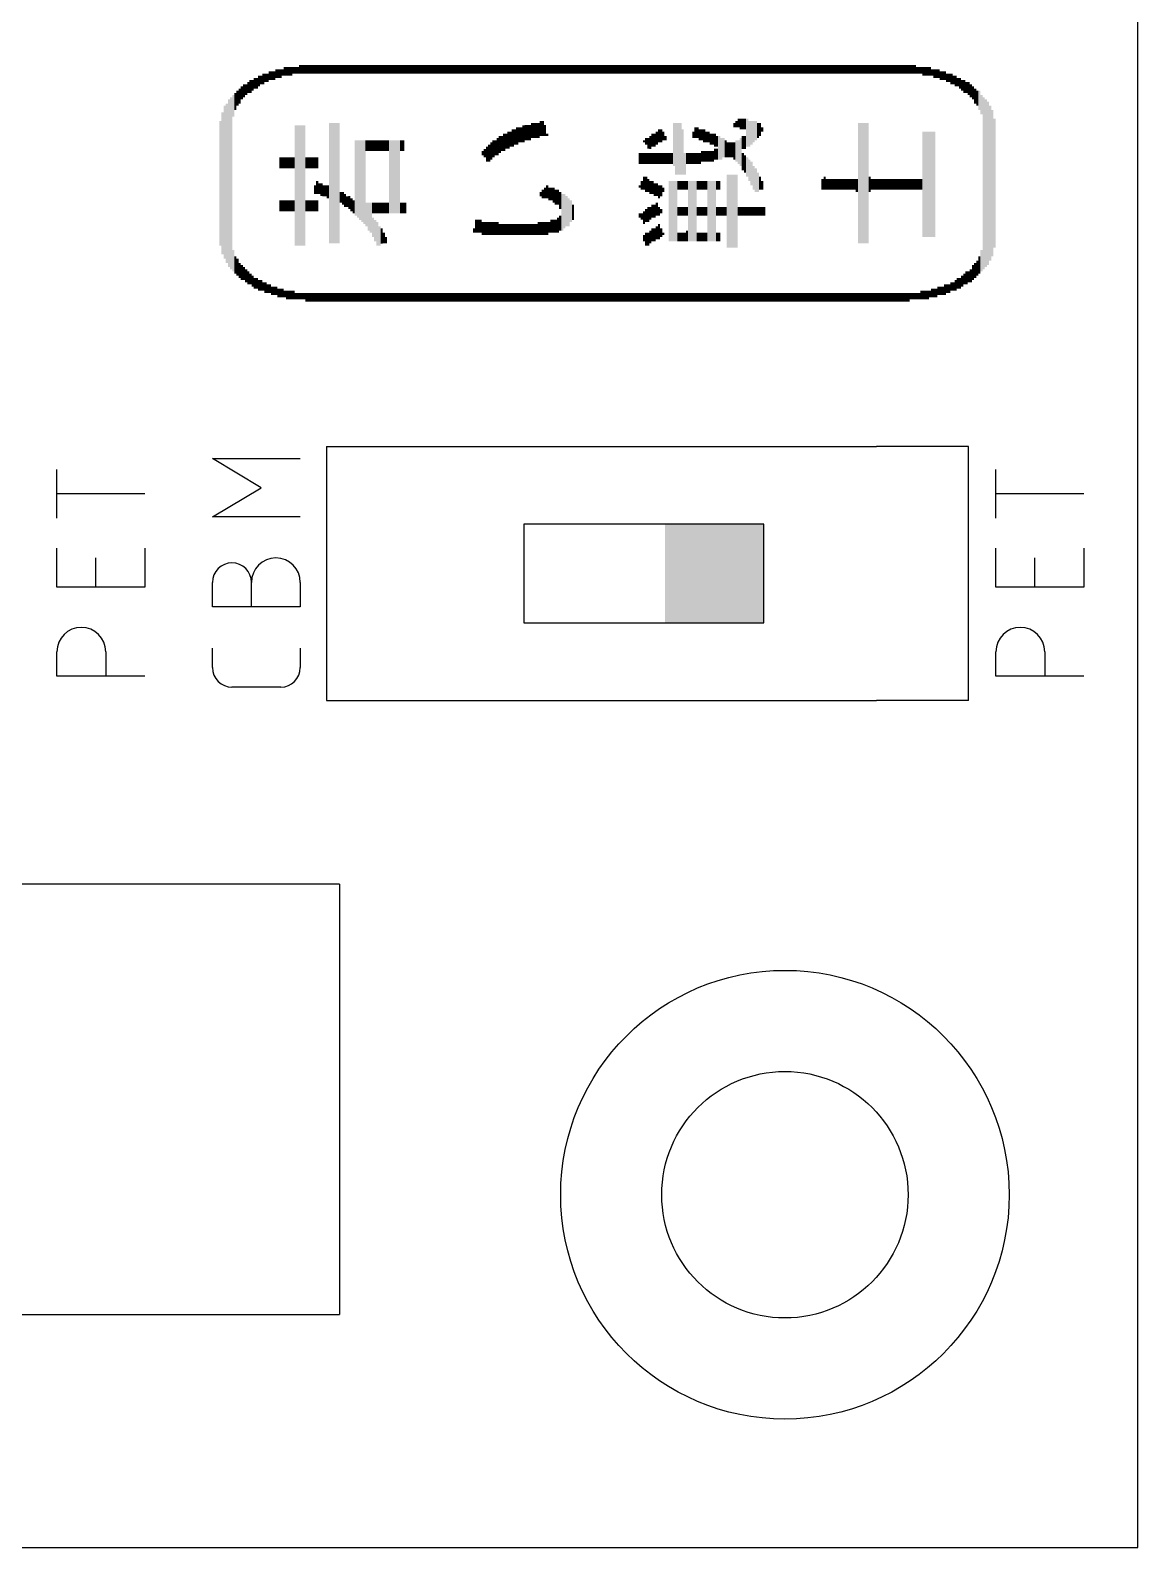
# Model space of a CAD drawing. Extents: x 0 to 47, y 0 to 89.2.
# Drawn here: x 31.3 to 47, y 0 to 21.5 of the extents above; entities that cross this region are included whole.
import ezdxf

# ---------------------------------------------------------------- set-up
doc = ezdxf.new("R2010")
doc.units = 0
for name, color, linetype in [('20', 30, 'CONTINUOUS'), ('21', 253, 'CONTINUOUS'), ('51', 253, 'CONTINUOUS')]:
    doc.layers.add(name, color=color, linetype=linetype)

# ---------------------------------------------------------------- blocks, each defined once
blk = doc.blocks.new('RECT')
blk.add_solid([(-0.5, -0.5), (0.5, -0.5), (-0.5, 0.5), (0.5, 0.5)])

msp = doc.modelspace()

# ---------------------------------------------------------------- linework, layer by layer
at = {"layer": '20'}
for p, q in [((47, 0), (47, 77)), ((0, 0), (47, 0))]:
    msp.add_line(p, q, dxfattribs=at)
at = {"layer": '21'}
for p, q in [((35.5, 15.6), (35.5, 12)), ((35.5, 15.6), (36.7, 15.6)), ((38.3, 15.6), (39.2, 15.6)), ((40.8, 15.6), (41.7, 15.6)), ((44.6, 15.6), (43.3, 15.6)), ((44.6, 12), (44.6, 15.6)), ((31.6802, 14.5842), (31.6802, 15.2756)), ((34.5767, 15.0165), (33.8852, 15.4314)), ((33.8852, 15.4314), (35.1299, 15.4314)), ((44.9914, 14.5842), (44.9914, 15.2756)), ((32.9248, 14.9299), (31.6802, 14.9299)), ((33.8852, 14.6017), (34.5767, 15.0165)), ((46.236, 14.9299), (44.9914, 14.9299)), ((35.1299, 14.6017), (33.8852, 14.6017)), ((38.3, 14.5), (38.3, 13.1)), ((41.7, 14.5), (38.3, 14.5)), ((41.7, 13.1), (41.7, 14.5)), ((31.6802, 13.606), (31.6802, 14.1591)), ((32.2333, 13.606), (32.2333, 14.0208)), ((32.9248, 14.1591), (32.9248, 13.606)), ((44.9914, 13.606), (44.9914, 14.1591)), ((45.5446, 13.606), (45.5446, 14.0208)), ((46.236, 14.1591), (46.236, 13.606)), ((32.9248, 13.606), (31.6802, 13.606)), ((33.8852, 13.3296), (33.8852, 13.6753)), ((34.4384, 13.3296), (34.4384, 13.6753)), ((35.1299, 13.6753), (35.1299, 13.3296)), ((46.236, 13.606), (44.9914, 13.606)), ((35.1299, 13.3296), (33.8852, 13.3296)), ((38.3, 13.1), (41.7, 13.1)), ((31.6802, 12.3469), (31.6802, 12.6926)), ((32.3716, 12.6926), (32.3716, 12.3469)), ((33.8852, 12.4677), (33.8852, 12.7442)), ((35.1299, 12.7442), (35.1299, 12.4677)), ((44.9914, 12.3469), (44.9914, 12.6926)), ((45.6828, 12.6926), (45.6828, 12.3469)), ((32.9248, 12.3469), (31.6802, 12.3469)), ((46.236, 12.3469), (44.9914, 12.3469)), ((34.8533, 12.1911), (34.1618, 12.1911)), ((35.5, 12), (36.7, 12)), ((38.3, 12), (39.2, 12)), ((40.8, 12), (41.7, 12)), ((44.6, 12), (43.3, 12)), ((35.687, 9.398), (16.383, 9.398)), ((35.687, 9.398), (35.687, 3.302)), ((16.383, 3.302), (35.687, 3.302))]:
    msp.add_line(p, q, dxfattribs=at)
for radius in [3.1789, 1.7463]:
    msp.add_circle((42, 5), radius, dxfattribs=at)
for centre, radius, start, end in [((34.7841, 13.6753), 0.3457, 0, 180), ((34.1618, 13.6753), 0.2766, 0, 180), ((32.0259, 12.6926), 0.3457, 0, 180), ((45.3371, 12.6926), 0.3457, 0, 180), ((34.8533, 12.4677), 0.2766, 270, 0), ((34.1618, 12.4677), 0.2766, 180.0013, 270)]:
    msp.add_arc(centre, radius, start, end, dxfattribs=at)
at = {"layer": '51'}
for p, q in [((36.7, 15.6), (38.3, 15.6)), ((39.2, 15.6), (40.8, 15.6)), ((41.7, 15.6), (43.3, 15.6)), ((36.7, 12), (38.3, 12)), ((39.2, 12), (40.8, 12)), ((41.7, 12), (43.3, 12))]:
    msp.add_line(p, q, dxfattribs=at)

# ---------------------------------------------------------------- block references
at = {"layer": '21', "yscale": 0.0305, "rotation": 90}
for p, xscale in [((34.5458, 20.7775), 0.1524), ((34.5763, 20.7927), 0.1219), ((34.6068, 20.808), 0.1524), ((34.6373, 20.8232), 0.1219), ((34.6678, 20.8232), 0.1219), ((34.6982, 20.8537), 0.1219), ((34.7287, 20.8537), 0.1219), ((34.7592, 20.8537), 0.1219), ((34.7897, 20.8842), 0.1219), ((34.8202, 20.8842), 0.1219), ((34.8506, 20.8842), 0.1219), ((34.8811, 20.8994), 0.0914), ((34.9116, 20.9147), 0.1219), ((34.9421, 20.9147), 0.1219), ((34.9726, 20.9147), 0.1219), ((35.003, 20.9147), 0.1219), ((35.0335, 20.9299), 0.0914), ((35.064, 20.9299), 0.0914), ((35.0945, 20.9299), 0.0914), ((35.125, 20.9451), 0.1219), ((35.1554, 20.9451), 0.1219), ((35.1859, 20.9451), 0.1219), ((35.2164, 20.9451), 0.1219), ((35.2469, 20.9451), 0.1219), ((35.2774, 20.9451), 0.1219), ((35.3078, 20.9451), 0.1219), ((35.3383, 20.9451), 0.1219), ((35.3688, 20.9451), 0.1219), ((35.3993, 20.9451), 0.1219), ((35.4298, 20.9451), 0.1219), ((35.4602, 20.9451), 0.1219), ((35.4907, 20.9451), 0.1219), ((35.5212, 20.9451), 0.1219), ((35.5517, 20.9451), 0.1219), ((35.5822, 20.9451), 0.1219), ((35.6126, 20.9451), 0.1219), ((35.6431, 20.9451), 0.1219), ((35.6736, 20.9451), 0.1219), ((35.7041, 20.9451), 0.1219), ((35.7346, 20.9451), 0.1219), ((35.765, 20.9451), 0.1219), ((35.7955, 20.9451), 0.1219), ((35.826, 20.9451), 0.1219), ((35.8565, 20.9451), 0.1219), ((35.887, 20.9451), 0.1219), ((35.9174, 20.9451), 0.1219), ((35.9479, 20.9451), 0.1219), ((35.9784, 20.9451), 0.1219), ((36.0089, 20.9451), 0.1219), ((36.0394, 20.9451), 0.1219), ((36.0698, 20.9451), 0.1219), ((36.1003, 20.9451), 0.1219), ((36.1308, 20.9451), 0.1219), ((36.1613, 20.9451), 0.1219), ((36.1918, 20.9451), 0.1219), ((36.2222, 20.9451), 0.1219), ((36.2527, 20.9451), 0.1219), ((36.2832, 20.9451), 0.1219), ((36.3137, 20.9451), 0.1219), ((36.3442, 20.9451), 0.1219), ((36.3746, 20.9451), 0.1219), ((36.4051, 20.9451), 0.1219), ((36.4356, 20.9451), 0.1219), ((36.4661, 20.9451), 0.1219), ((36.4966, 20.9451), 0.1219), ((36.527, 20.9451), 0.1219), ((36.5575, 20.9451), 0.1219), ((36.588, 20.9451), 0.1219), ((36.6185, 20.9451), 0.1219), ((36.649, 20.9451), 0.1219), ((36.6794, 20.9451), 0.1219), ((36.7099, 20.9451), 0.1219), ((36.7404, 20.9451), 0.1219), ((36.7709, 20.9451), 0.1219), ((36.8014, 20.9451), 0.1219), ((36.8318, 20.9451), 0.1219), ((36.8623, 20.9451), 0.1219), ((36.8928, 20.9451), 0.1219), ((36.9233, 20.9451), 0.1219), ((36.9538, 20.9451), 0.1219), ((36.9842, 20.9451), 0.1219), ((37.0147, 20.9451), 0.1219), ((37.0452, 20.9451), 0.1219), ((37.0757, 20.9451), 0.1219), ((37.1062, 20.9451), 0.1219), ((37.1366, 20.9451), 0.1219), ((37.1671, 20.9451), 0.1219), ((37.1976, 20.9451), 0.1219), ((37.2281, 20.9451), 0.1219), ((37.2586, 20.9451), 0.1219), ((37.289, 20.9451), 0.1219), ((37.3195, 20.9451), 0.1219), ((37.35, 20.9451), 0.1219), ((37.3805, 20.9451), 0.1219), ((37.411, 20.9451), 0.1219), ((37.4414, 20.9451), 0.1219), ((37.4719, 20.9451), 0.1219), ((37.5024, 20.9451), 0.1219), ((37.5329, 20.9451), 0.1219), ((37.5634, 20.9451), 0.1219), ((37.5938, 20.9451), 0.1219), ((37.6243, 20.9451), 0.1219), ((37.6548, 20.9451), 0.1219), ((37.6853, 20.9451), 0.1219), ((37.7158, 20.9451), 0.1219), ((37.7462, 20.9451), 0.1219), ((37.7767, 20.9451), 0.1219), ((37.8072, 20.9451), 0.1219), ((37.8377, 20.9451), 0.1219), ((37.8682, 20.9451), 0.1219), ((37.8986, 20.9451), 0.1219), ((37.9291, 20.9451), 0.1219), ((37.9596, 20.9451), 0.1219), ((37.9901, 20.9451), 0.1219), ((38.0206, 20.9451), 0.1219), ((38.051, 20.9451), 0.1219), ((38.0815, 20.9451), 0.1219), ((38.112, 20.9451), 0.1219), ((38.1425, 20.9451), 0.1219), ((38.173, 20.9451), 0.1219), ((38.2034, 20.9451), 0.1219), ((38.2339, 20.9451), 0.1219), ((38.2644, 20.9451), 0.1219), ((38.2949, 20.9451), 0.1219), ((38.3254, 20.9451), 0.1219), ((38.3558, 20.9451), 0.1219), ((38.3863, 20.9451), 0.1219), ((38.4168, 20.9451), 0.1219), ((38.4473, 20.9451), 0.1219), ((38.4778, 20.9451), 0.1219), ((38.5082, 20.9451), 0.1219), ((38.5387, 20.9451), 0.1219), ((38.5692, 20.9451), 0.1219), ((38.5997, 20.9451), 0.1219), ((38.6302, 20.9451), 0.1219), ((38.6606, 20.9451), 0.1219), ((38.6911, 20.9451), 0.1219), ((38.7216, 20.9451), 0.1219), ((38.7521, 20.9451), 0.1219), ((38.7826, 20.9451), 0.1219), ((38.813, 20.9451), 0.1219), ((38.8435, 20.9451), 0.1219), ((38.874, 20.9451), 0.1219), ((38.9045, 20.9451), 0.1219), ((38.935, 20.9451), 0.1219), ((38.9654, 20.9451), 0.1219), ((38.9959, 20.9451), 0.1219), ((39.0264, 20.9451), 0.1219), ((39.0569, 20.9451), 0.1219), ((39.0874, 20.9451), 0.1219), ((39.1178, 20.9451), 0.1219), ((39.1483, 20.9451), 0.1219), ((39.1788, 20.9451), 0.1219), ((39.2093, 20.9451), 0.1219), ((39.2398, 20.9451), 0.1219), ((39.2702, 20.9451), 0.1219), ((39.3007, 20.9451), 0.1219), ((39.3312, 20.9451), 0.1219), ((39.3617, 20.9451), 0.1219), ((39.3922, 20.9451), 0.1219), ((39.4226, 20.9451), 0.1219), ((39.4531, 20.9451), 0.1219), ((39.4836, 20.9451), 0.1219), ((39.5141, 20.9451), 0.1219), ((39.5446, 20.9451), 0.1219), ((39.575, 20.9451), 0.1219), ((39.6055, 20.9451), 0.1219), ((39.636, 20.9451), 0.1219), ((39.6665, 20.9451), 0.1219), ((39.697, 20.9451), 0.1219), ((39.7274, 20.9451), 0.1219), ((39.7579, 20.9451), 0.1219), ((39.7884, 20.9451), 0.1219), ((39.8189, 20.9451), 0.1219), ((39.8494, 20.9451), 0.1219), ((39.8798, 20.9451), 0.1219), ((39.9103, 20.9451), 0.1219), ((39.9408, 20.9451), 0.1219), ((39.9713, 20.9451), 0.1219), ((40.0018, 20.9451), 0.1219), ((40.0322, 20.9451), 0.1219), ((40.0627, 20.9451), 0.1219), ((40.0932, 20.9451), 0.1219), ((40.1237, 20.9451), 0.1219), ((40.1542, 20.9451), 0.1219), ((40.1846, 20.9451), 0.1219), ((40.2151, 20.9451), 0.1219), ((40.2456, 20.9451), 0.1219), ((40.2761, 20.9451), 0.1219), ((40.3066, 20.9451), 0.1219), ((40.337, 20.9451), 0.1219), ((40.3675, 20.9451), 0.1219), ((40.398, 20.9451), 0.1219), ((40.4285, 20.9451), 0.1219), ((40.459, 20.9451), 0.1219), ((40.4894, 20.9451), 0.1219), ((40.5199, 20.9451), 0.1219), ((40.5504, 20.9451), 0.1219), ((40.5809, 20.9451), 0.1219), ((40.6114, 20.9451), 0.1219), ((40.6418, 20.9451), 0.1219), ((40.6723, 20.9451), 0.1219), ((40.7028, 20.9451), 0.1219), ((40.7333, 20.9451), 0.1219), ((40.7638, 20.9451), 0.1219), ((40.7942, 20.9451), 0.1219), ((40.8247, 20.9451), 0.1219), ((40.8552, 20.9451), 0.1219), ((40.8857, 20.9451), 0.1219), ((40.9162, 20.9451), 0.1219), ((40.9466, 20.9451), 0.1219), ((40.9771, 20.9451), 0.1219), ((41.0076, 20.9451), 0.1219), ((41.0381, 20.9451), 0.1219), ((41.0686, 20.9451), 0.1219), ((41.099, 20.9451), 0.1219), ((41.1295, 20.9451), 0.1219), ((41.16, 20.9451), 0.1219), ((41.1905, 20.9451), 0.1219), ((41.221, 20.9451), 0.1219), ((41.2514, 20.9451), 0.1219), ((41.2819, 20.9451), 0.1219), ((41.3124, 20.9451), 0.1219), ((41.3429, 20.9451), 0.1219), ((41.3734, 20.9451), 0.1219), ((41.4038, 20.9451), 0.1219), ((41.4343, 20.9451), 0.1219), ((41.4648, 20.9451), 0.1219), ((41.4953, 20.9451), 0.1219), ((41.5258, 20.9451), 0.1219), ((41.5562, 20.9451), 0.1219), ((41.5867, 20.9451), 0.1219), ((41.6172, 20.9451), 0.1219), ((41.6477, 20.9451), 0.1219), ((41.6782, 20.9451), 0.1219), ((41.7086, 20.9451), 0.1219), ((41.7391, 20.9451), 0.1219), ((41.7696, 20.9451), 0.1219), ((41.8001, 20.9451), 0.1219), ((41.8306, 20.9451), 0.1219), ((41.861, 20.9451), 0.1219), ((41.8915, 20.9451), 0.1219), ((41.922, 20.9451), 0.1219), ((41.9525, 20.9451), 0.1219), ((41.983, 20.9451), 0.1219), ((42.0134, 20.9451), 0.1219), ((42.0439, 20.9451), 0.1219), ((42.0744, 20.9451), 0.1219), ((42.1049, 20.9451), 0.1219), ((42.1354, 20.9451), 0.1219), ((42.1658, 20.9451), 0.1219), ((42.1963, 20.9451), 0.1219), ((42.2268, 20.9451), 0.1219), ((42.2573, 20.9451), 0.1219), ((42.2878, 20.9451), 0.1219), ((42.3182, 20.9451), 0.1219), ((42.3487, 20.9451), 0.1219), ((42.3792, 20.9451), 0.1219), ((42.4097, 20.9451), 0.1219), ((42.4402, 20.9451), 0.1219), ((42.4706, 20.9451), 0.1219), ((42.5011, 20.9451), 0.1219), ((42.5316, 20.9451), 0.1219), ((42.5621, 20.9451), 0.1219), ((42.5926, 20.9451), 0.1219), ((42.623, 20.9451), 0.1219), ((42.6535, 20.9451), 0.1219), ((42.684, 20.9451), 0.1219), ((42.7145, 20.9451), 0.1219), ((42.745, 20.9451), 0.1219), ((42.7754, 20.9451), 0.1219), ((42.8059, 20.9451), 0.1219), ((42.8364, 20.9451), 0.1219), ((42.8669, 20.9451), 0.1219), ((42.8974, 20.9451), 0.1219), ((42.9278, 20.9451), 0.1219), ((42.9583, 20.9451), 0.1219), ((42.9888, 20.9451), 0.1219), ((43.0193, 20.9451), 0.1219), ((43.0498, 20.9451), 0.1219), ((43.0802, 20.9451), 0.1219), ((43.1107, 20.9451), 0.1219), ((43.1412, 20.9451), 0.1219), ((43.1717, 20.9451), 0.1219), ((43.2022, 20.9451), 0.1219), ((43.2326, 20.9451), 0.1219), ((43.2631, 20.9451), 0.1219), ((43.2936, 20.9451), 0.1219), ((43.3241, 20.9451), 0.1219), ((43.3546, 20.9451), 0.1219), ((43.385, 20.9451), 0.1219), ((43.4155, 20.9451), 0.1219), ((43.446, 20.9451), 0.1219), ((43.4765, 20.9451), 0.1219), ((43.507, 20.9451), 0.1219), ((43.5374, 20.9451), 0.1219), ((43.5679, 20.9451), 0.1219), ((43.5984, 20.9451), 0.1219), ((43.6289, 20.9451), 0.1219), ((43.6594, 20.9451), 0.1219), ((43.6898, 20.9451), 0.1219), ((43.7203, 20.9451), 0.1219), ((43.7508, 20.9451), 0.1219), ((43.7813, 20.9451), 0.1219), ((43.8118, 20.9451), 0.1219), ((43.8422, 20.9451), 0.1219), ((43.8727, 20.9299), 0.0914), ((43.9032, 20.9299), 0.0914), ((43.9337, 20.9299), 0.0914), ((43.9642, 20.9147), 0.1219), ((43.9946, 20.9147), 0.1219), ((44.0251, 20.9147), 0.1219), ((44.0556, 20.9147), 0.1219), ((44.0861, 20.8994), 0.0914), ((44.1166, 20.8842), 0.1219), ((44.147, 20.8842), 0.1219), ((44.1775, 20.8842), 0.1219), ((44.208, 20.8537), 0.1219), ((44.2385, 20.8537), 0.1219), ((44.269, 20.8537), 0.1219), ((44.2994, 20.8232), 0.1219), ((44.3299, 20.8232), 0.1219), ((44.3604, 20.808), 0.1524), ((44.3909, 20.7927), 0.1219), ((44.4214, 20.7775), 0.1524), ((34.241, 20.5337), 0.2134), ((34.2715, 20.5641), 0.2134), ((34.302, 20.6099), 0.1829), ((34.3325, 20.6403), 0.1829), ((34.363, 20.6556), 0.1524), ((34.3934, 20.6861), 0.1524), ((34.4239, 20.7013), 0.1829), ((34.4544, 20.7165), 0.1524), ((34.4849, 20.747), 0.1524), ((34.5154, 20.747), 0.1524), ((44.4518, 20.7623), 0.1219), ((44.4823, 20.747), 0.1524), ((44.5128, 20.7165), 0.1524), ((44.5433, 20.7013), 0.1829), ((44.5738, 20.6861), 0.1524), ((44.6042, 20.6708), 0.1829), ((44.6347, 20.6403), 0.1829), ((44.6652, 20.6099), 0.1829), ((44.6957, 20.5641), 0.2134), ((44.7262, 20.5337), 0.2134), ((44.7566, 20.5032), 0.2743), ((34.0582, 19.3449), 2.1641), ((34.0886, 19.3297), 2.2555), ((34.1191, 19.3297), 2.3774), ((34.1496, 19.3297), 2.4384), ((34.1801, 20.427), 0.3048), ((34.2106, 20.4879), 0.2438), ((44.7871, 20.4422), 0.2743), ((44.8176, 19.3297), 2.4384), ((44.8481, 19.3297), 2.3774), ((44.8786, 19.3297), 2.3165), ((44.909, 19.3297), 2.1946), ((33.9972, 19.3297), 1.7678), ((34.0277, 19.3297), 2.0117), ((38.5387, 20.1069), 0.2134), ((38.5692, 20.1069), 0.2134), ((41.3124, 20.1679), 0.0914), ((41.3429, 20.1831), 0.1219), ((41.3734, 20.1679), 0.1524), ((41.4038, 20.1679), 0.1524), ((41.4343, 20.1679), 0.1524), ((41.4648, 20.046), 0.3962), ((41.4953, 20.0307), 0.3658), ((41.5258, 20.046), 0.3353), ((41.5562, 20.0612), 0.3048), ((41.5867, 20.0765), 0.2743), ((44.9395, 19.3297), 2.0726), ((44.97, 19.3297), 1.8288), ((35.064, 19.2992), 1.7069), ((35.0945, 19.2992), 1.7069), ((35.125, 19.2992), 1.7069), ((35.1554, 19.2992), 1.7069), ((35.1859, 19.2992), 1.7069), ((35.5517, 19.3297), 1.7069), ((35.5822, 19.3297), 1.7069), ((35.6126, 19.3297), 1.7069), ((35.6431, 19.3297), 1.7069), ((35.6736, 19.3297), 1.7069), ((37.9596, 19.8783), 0.2438), ((37.9901, 19.8936), 0.2134), ((38.0206, 19.9088), 0.2438), ((38.051, 19.9241), 0.2134), ((38.0815, 19.9393), 0.2438), ((38.112, 19.9545), 0.2134), ((38.1425, 19.9698), 0.2438), ((38.173, 19.985), 0.2134), ((38.2034, 20.0003), 0.2438), ((38.2339, 20.0155), 0.2134), ((38.2644, 20.0155), 0.2134), ((38.2949, 20.0307), 0.2438), ((38.3254, 20.046), 0.2134), ((38.3558, 20.046), 0.2134), ((38.3863, 20.046), 0.2134), ((38.4168, 20.0765), 0.2134), ((38.4473, 20.0765), 0.2134), ((38.4778, 20.0765), 0.2134), ((38.5082, 20.0765), 0.2134), ((38.5997, 20.0765), 0.1524), ((38.6302, 20.0155), 0.0305), ((40.0932, 19.9088), 0.1829), ((40.1237, 19.9393), 0.1829), ((40.1542, 19.9393), 0.1829), ((40.1846, 19.9698), 0.1829), ((40.2151, 20.0003), 0.1829), ((40.2456, 20.0003), 0.1829), ((40.2761, 20.0003), 0.1219), ((40.3066, 19.9698), 0.061), ((40.4285, 19.8783), 0.6096), ((40.459, 19.8174), 0.7315), ((40.4894, 19.8174), 0.7315), ((40.5199, 19.8174), 0.7315), ((40.5504, 19.7717), 0.6401), ((40.7028, 20.0155), 0.0914), ((40.7333, 20.046), 0.1524), ((40.7638, 20.046), 0.1524), ((40.7942, 20.0155), 0.1524), ((40.8247, 20.0155), 0.1524), ((40.8552, 20.0003), 0.1829), ((40.8857, 19.985), 0.1524), ((40.9162, 19.985), 0.1524), ((40.9466, 19.9545), 0.1524), ((40.9771, 19.9545), 0.1524), ((41.0076, 19.9393), 0.1829), ((41.0381, 19.9241), 0.1524), ((41.0686, 19.8326), 0.3353), ((41.2819, 20.1527), 0.061), ((41.4038, 19.9088), 0.1829), ((41.4343, 19.9088), 0.1829), ((41.6172, 20.0765), 0.2134), ((41.6477, 20.0917), 0.1829), ((41.6782, 20.0917), 0.061), ((43.0498, 19.3297), 1.7069), ((43.0802, 19.3297), 1.7069), ((43.1107, 19.3297), 1.7069), ((43.1412, 19.3297), 1.7069), ((43.1717, 19.3297), 1.7069), ((43.9642, 19.3145), 1.4935), ((43.9946, 19.3145), 1.4935), ((44.0251, 19.3145), 1.4935), ((44.0556, 19.3145), 1.4935), ((44.0861, 19.3145), 1.4935), ((44.1166, 19.3145), 1.4935), ((35.9174, 19.4059), 1.0668), ((35.9479, 19.3907), 1.0973), ((35.9784, 19.3754), 1.1278), ((36.0089, 19.3602), 1.1582), ((36.0394, 19.3449), 1.1887), ((36.0698, 19.8631), 0.1524), ((36.1003, 19.8631), 0.1524), ((36.1308, 19.8631), 0.1524), ((36.1613, 19.8631), 0.1524), ((36.1918, 19.8631), 0.1524), ((36.2222, 19.8631), 0.1524), ((36.2527, 19.8631), 0.1524), ((36.2832, 19.8631), 0.1524), ((36.3137, 19.8631), 0.1524), ((36.3442, 19.8631), 0.1524), ((36.3746, 19.8631), 0.1524), ((36.4051, 19.4211), 1.0363), ((36.4356, 19.4211), 1.0363), ((36.4661, 19.4211), 1.0363), ((36.4966, 19.4211), 1.0363), ((36.527, 19.4211), 1.0363), ((36.5575, 19.8631), 0.1524), ((36.588, 19.8631), 0.1524), ((37.7158, 19.7564), 0.061), ((37.7462, 19.7564), 0.1219), ((37.7767, 19.7412), 0.2134), ((37.8072, 19.7564), 0.2438), ((37.8377, 19.7869), 0.2438), ((37.8682, 19.8174), 0.2438), ((37.8986, 19.8326), 0.2134), ((37.9291, 19.8479), 0.2438), ((40.0018, 19.9241), 0.0305), ((40.0322, 19.9241), 0.0914), ((40.0627, 19.8936), 0.1524), ((40.8247, 19.7107), 0.1524), ((40.8552, 19.7107), 0.1524), ((40.8857, 19.7107), 0.1524), ((40.9162, 19.7107), 0.1524), ((40.9466, 19.7107), 0.1524), ((40.9771, 19.7107), 0.1524), ((41.0076, 19.7412), 0.1524), ((41.0381, 19.7412), 0.1524), ((41.099, 19.8174), 0.3048), ((41.1295, 19.8326), 0.2743), ((41.16, 19.8174), 0.2438), ((41.1905, 19.8021), 0.2134), ((41.221, 19.8021), 0.2134), ((41.2514, 19.8021), 0.2134), ((41.2819, 19.7869), 0.2438), ((41.3124, 19.7869), 0.3048), ((41.3429, 19.7717), 0.3353), ((41.3734, 19.7717), 0.3962), ((34.8506, 19.6193), 0.1524), ((34.8811, 19.6193), 0.1524), ((34.9116, 19.6193), 0.1524), ((34.9421, 19.6193), 0.1524), ((34.9726, 19.6193), 0.1524), ((35.003, 19.6193), 0.1524), ((35.0335, 19.6193), 0.1524), ((35.2164, 19.6193), 0.1524), ((35.2469, 19.6193), 0.1524), ((35.2774, 19.6193), 0.1524), ((35.3078, 19.6193), 0.1524), ((35.3383, 19.6193), 0.1524), ((35.3688, 19.6193), 0.1524), ((39.9408, 19.6802), 0.1524), ((39.9713, 19.6802), 0.1524), ((40.0018, 19.6802), 0.1524), ((40.0322, 19.6802), 0.1524), ((40.0627, 19.6802), 0.1524), ((40.0932, 19.6802), 0.1524), ((40.1237, 19.6802), 0.1524), ((40.1542, 19.6802), 0.1524), ((40.1846, 19.6802), 0.1524), ((40.2151, 19.6802), 0.1524), ((40.2456, 19.6802), 0.1524), ((40.2761, 19.6802), 0.1524), ((40.3066, 19.6802), 0.1524), ((40.337, 19.6802), 0.1524), ((40.3675, 19.6802), 0.1524), ((40.398, 19.6802), 0.1524), ((40.5809, 19.604), 0.3048), ((40.6114, 19.6802), 0.1524), ((40.6418, 19.6802), 0.1524), ((40.6723, 19.6802), 0.1524), ((40.7028, 19.6802), 0.1524), ((40.7333, 19.6802), 0.1524), ((40.7638, 19.6802), 0.1524), ((40.7942, 19.6802), 0.1524), ((41.4038, 19.6345), 0.2438), ((41.4343, 19.604), 0.2438), ((41.4648, 19.5583), 0.2743), ((41.4953, 19.5126), 0.3048), ((41.5258, 19.4669), 0.3353), ((41.5562, 19.4059), 0.3353), ((35.3688, 19.2687), 0.1829), ((39.9713, 19.2992), 0.1219), ((40.0018, 19.3297), 0.1829), ((40.0322, 19.3145), 0.2134), ((40.0627, 19.2992), 0.1829), ((40.0932, 19.2687), 0.1829), ((40.1237, 19.2687), 0.1829), ((40.3675, 18.9335), 0.8534), ((40.398, 18.9335), 0.8534), ((40.4285, 18.9335), 0.8534), ((40.459, 18.9335), 0.8534), ((40.4894, 19.2992), 0.1219), ((40.5199, 19.2992), 0.1219), ((40.5504, 19.2992), 0.1219), ((40.5809, 19.2992), 0.1219), ((40.6114, 19.2992), 0.1219), ((40.6418, 18.9335), 0.8534), ((40.6723, 18.9335), 0.8534), ((40.7028, 18.9335), 0.8534), ((40.7333, 18.9335), 0.8534), ((40.7638, 19.2992), 0.1219), ((40.7942, 19.2992), 0.1219), ((40.8247, 19.2992), 0.1219), ((40.8552, 19.2992), 0.1219), ((40.8857, 19.2992), 0.1219), ((40.9162, 18.9335), 0.8534), ((40.9466, 18.9335), 0.8534), ((40.9771, 18.9335), 0.8534), ((41.0076, 18.9335), 0.8534), ((41.0381, 19.2992), 0.1219), ((41.0686, 19.2992), 0.1219), ((41.1905, 18.9335), 1.0363), ((41.221, 18.9335), 1.0363), ((41.2514, 18.9335), 1.0363), ((41.2819, 18.9335), 1.0363), ((41.3124, 18.9335), 1.0363), ((41.5867, 19.3754), 0.3353), ((41.6172, 19.3449), 0.2743), ((41.6477, 19.3297), 0.1829), ((41.6782, 19.2992), 0.1219), ((42.5316, 19.3145), 0.1524), ((42.5621, 19.3297), 0.1829), ((42.5926, 19.3145), 0.1524), ((42.623, 19.3145), 0.1524), ((42.6535, 19.3145), 0.1524), ((42.684, 19.3145), 0.1524), ((42.7145, 19.3145), 0.1524), ((42.745, 19.3145), 0.1524), ((42.7754, 19.3145), 0.1524), ((42.8059, 19.3145), 0.1524), ((42.8364, 19.3145), 0.1524), ((42.8669, 19.3145), 0.1524), ((42.8974, 19.3145), 0.1524), ((42.9278, 19.3145), 0.1524), ((42.9583, 19.3145), 0.1524), ((42.9888, 19.3145), 0.1524), ((43.0193, 19.2992), 0.1829), ((43.2022, 19.3145), 0.2134), ((43.2326, 19.3145), 0.1524), ((43.2631, 19.3145), 0.1524), ((43.2936, 19.3145), 0.1524), ((43.3241, 19.3145), 0.1524), ((43.3546, 19.3145), 0.1524), ((43.385, 19.3145), 0.1524), ((43.4155, 19.3145), 0.1524), ((43.446, 19.3145), 0.1524), ((43.4765, 19.3145), 0.1524), ((43.507, 19.3145), 0.1524), ((43.5374, 19.3145), 0.1524), ((43.5679, 19.3145), 0.1524), ((43.5984, 19.3145), 0.1524), ((43.6289, 19.3145), 0.1524), ((43.6594, 19.3145), 0.1524), ((43.6898, 19.3145), 0.1524), ((43.7203, 19.3145), 0.1524), ((43.7508, 19.3145), 0.1524), ((43.7813, 19.3145), 0.1524), ((43.8118, 19.3145), 0.1524), ((43.8422, 19.3145), 0.1524), ((43.8727, 19.3145), 0.1524), ((43.9032, 19.3145), 0.1524), ((43.9337, 19.3145), 0.1524), ((35.3383, 19.2383), 0.1219), ((35.3993, 19.2535), 0.1524), ((35.4298, 19.2383), 0.1829), ((35.4602, 19.223), 0.1524), ((35.4907, 19.223), 0.1524), ((35.5212, 19.2078), 0.1829), ((35.7041, 19.1316), 0.1524), ((35.7346, 19.1163), 0.1829), ((35.765, 19.0859), 0.1829), ((35.7955, 19.0706), 0.1524), ((35.826, 19.0554), 0.1829), ((38.5387, 19.1773), 0.061), ((38.5692, 19.1773), 0.1219), ((38.5997, 19.1925), 0.1524), ((38.6302, 19.2078), 0.1829), ((38.6606, 19.1773), 0.1829), ((38.6911, 19.1773), 0.1829), ((38.7216, 19.1621), 0.2134), ((38.7521, 19.1316), 0.2134), ((38.7826, 19.1316), 0.2134), ((38.813, 19.0859), 0.2438), ((38.8435, 18.9182), 0.5182), ((38.874, 18.9335), 0.4877), ((38.9045, 18.9335), 0.4267), ((39.9408, 19.284), 0.0305), ((40.1542, 19.2383), 0.1829), ((40.1846, 19.2383), 0.1829), ((40.2151, 19.2078), 0.1829), ((40.2456, 19.223), 0.1524), ((40.2761, 19.2383), 0.061), ((34.8506, 19.0097), 0.1524), ((34.8811, 19.0097), 0.1524), ((34.9116, 19.0097), 0.1524), ((34.9421, 19.0097), 0.1524), ((34.9726, 19.0097), 0.1524), ((35.003, 19.0097), 0.1524), ((35.0335, 19.0097), 0.1524), ((35.2164, 19.0097), 0.1524), ((35.2469, 19.0097), 0.1524), ((35.2774, 19.0097), 0.1524), ((35.3078, 19.0097), 0.1524), ((35.3383, 19.0097), 0.1524), ((35.3688, 19.0097), 0.1524), ((35.8565, 19.0249), 0.1829), ((35.887, 18.9944), 0.1829), ((36.0698, 18.8877), 0.3353), ((36.1003, 18.8573), 0.3962), ((36.1308, 18.842), 0.4267), ((36.1613, 18.9792), 0.1524), ((36.1918, 18.9792), 0.1524), ((36.2222, 18.9792), 0.1524), ((36.2527, 18.9792), 0.1524), ((36.2832, 18.9792), 0.1524), ((36.3137, 18.9792), 0.1524), ((36.3442, 18.9792), 0.1524), ((36.3746, 18.9792), 0.1524), ((36.5575, 18.9792), 0.1524), ((36.588, 18.9792), 0.1524), ((36.6185, 18.9792), 0.1524), ((38.935, 18.9182), 0.3962), ((38.9654, 18.9335), 0.3048), ((38.9959, 18.9182), 0.2134), ((40.0018, 18.842), 0.1829), ((40.0322, 18.8725), 0.1829), ((40.0627, 18.8877), 0.2134), ((40.0932, 18.903), 0.1829), ((40.1237, 18.9335), 0.1829), ((40.1542, 18.9335), 0.1829), ((40.1846, 18.9639), 0.1829), ((40.2151, 18.9335), 0.1219), ((40.2456, 18.9335), 0.061), ((40.4894, 18.9335), 0.1219), ((40.5199, 18.9335), 0.1219), ((40.5504, 18.9335), 0.1219), ((40.5809, 18.9335), 0.1219), ((40.6114, 18.9335), 0.1219), ((40.7638, 18.9335), 0.1219), ((40.7942, 18.9335), 0.1219), ((40.8247, 18.9335), 0.1219), ((40.8552, 18.9335), 0.1219), ((40.8857, 18.9335), 0.1219), ((41.0381, 18.9335), 0.1219), ((41.0686, 18.9335), 0.1219), ((41.099, 18.9335), 0.1219), ((41.1295, 18.9335), 0.1219), ((41.16, 18.9335), 0.1219), ((41.3429, 18.9335), 0.1219), ((41.3734, 18.9335), 0.1219), ((41.4038, 18.9335), 0.1219), ((41.4343, 18.9335), 0.1219), ((41.4648, 18.9335), 0.1219), ((41.4953, 18.9335), 0.1219), ((41.5258, 18.9335), 0.1219), ((41.5562, 18.9335), 0.1219), ((41.5867, 18.9335), 0.1219), ((41.6172, 18.9335), 0.1219), ((41.6477, 18.9335), 0.1219), ((41.6782, 18.9335), 0.1219), ((41.7086, 18.9335), 0.1219), ((36.1613, 18.7049), 0.2743), ((36.1918, 18.6591), 0.3048), ((36.2222, 18.6134), 0.3353), ((36.2527, 18.5829), 0.2743), ((37.6243, 18.7201), 0.1829), ((37.6548, 18.7201), 0.1829), ((37.6853, 18.7201), 0.1829), ((37.7158, 18.6896), 0.1829), ((37.7462, 18.6896), 0.1829), ((37.7767, 18.6896), 0.1829), ((37.8072, 18.6896), 0.1829), ((37.8377, 18.6896), 0.1829), ((37.8682, 18.6896), 0.1829), ((37.8986, 18.6896), 0.1829), ((37.9291, 18.6896), 0.1829), ((37.9596, 18.6744), 0.1524), ((37.9901, 18.6744), 0.1524), ((38.0206, 18.6744), 0.1524), ((38.051, 18.6744), 0.1524), ((38.0815, 18.6744), 0.1524), ((38.112, 18.6744), 0.1524), ((38.1425, 18.6744), 0.1524), ((38.173, 18.6744), 0.1524), ((38.2034, 18.6744), 0.1524), ((38.2339, 18.6744), 0.1524), ((38.2644, 18.6744), 0.1524), ((38.2949, 18.6744), 0.1524), ((38.3254, 18.6744), 0.1524), ((38.3558, 18.6744), 0.1524), ((38.3863, 18.6744), 0.1524), ((38.4168, 18.6744), 0.1524), ((38.4473, 18.6744), 0.1524), ((38.4778, 18.6744), 0.1524), ((38.5082, 18.6896), 0.1829), ((38.5387, 18.6896), 0.1829), ((38.5692, 18.6896), 0.1829), ((38.5997, 18.6896), 0.1829), ((38.6302, 18.6896), 0.1829), ((38.6606, 18.7049), 0.1524), ((38.6911, 18.7201), 0.1829), ((38.7216, 18.7201), 0.1829), ((38.7521, 18.7201), 0.1829), ((38.7826, 18.7353), 0.2134), ((38.813, 18.7658), 0.2134), ((39.9408, 18.8725), 0.061), ((39.9713, 18.8573), 0.0914), ((40.1846, 18.6287), 0.1829), ((40.2151, 18.6439), 0.2134), ((36.2832, 18.5829), 0.2134), ((36.3137, 18.5525), 0.1524), ((36.3442, 18.522), 0.0914), ((37.5938, 18.6591), 0.061), ((40.0018, 18.5525), 0.0914), ((40.0322, 18.5372), 0.1829), ((40.0627, 18.5372), 0.1829), ((40.0932, 18.5677), 0.1829), ((40.1237, 18.5982), 0.1829), ((40.1542, 18.5982), 0.1829), ((40.2456, 18.6287), 0.1219), ((40.2761, 18.6134), 0.0305), ((40.4894, 18.5677), 0.1219), ((40.5199, 18.5677), 0.1219), ((40.5504, 18.5677), 0.1219), ((40.5809, 18.5677), 0.1219), ((40.6114, 18.5829), 0.1524), ((40.7638, 18.5677), 0.1219), ((40.7942, 18.5677), 0.1219), ((40.8247, 18.5677), 0.1219), ((40.8552, 18.5677), 0.1219), ((40.8857, 18.5677), 0.1219), ((41.0381, 18.5677), 0.1219), ((41.0686, 18.5677), 0.1219), ((34.1801, 18.2324), 0.3048), ((34.2106, 18.1715), 0.2438), ((44.7566, 18.1715), 0.2438), ((44.7871, 18.2324), 0.3048), ((34.241, 18.141), 0.2438), ((34.2715, 18.0953), 0.2134), ((34.302, 18.0648), 0.2134), ((34.3325, 18.0495), 0.1829), ((34.363, 18.0191), 0.1829), ((34.3934, 17.9886), 0.1829), ((44.5738, 17.9886), 0.1829), ((44.6042, 18.0038), 0.1524), ((44.6347, 18.0191), 0.1829), ((44.6652, 18.0648), 0.2134), ((44.6957, 18.0953), 0.2134), ((44.7262, 18.1257), 0.2134), ((34.4239, 17.9733), 0.1524), ((34.4544, 17.9429), 0.1524), ((34.4849, 17.9124), 0.1524), ((34.5154, 17.9124), 0.1524), ((34.5458, 17.8819), 0.1524), ((34.5763, 17.8819), 0.1524), ((34.6068, 17.8667), 0.1219), ((34.6373, 17.8514), 0.1524), ((34.6678, 17.8362), 0.1219), ((34.6982, 17.8362), 0.1219), ((34.7287, 17.8057), 0.1219), ((34.7592, 17.8057), 0.1219), ((34.7897, 17.8057), 0.1219), ((44.1775, 17.8057), 0.1219), ((44.208, 17.8057), 0.1219), ((44.2385, 17.8057), 0.1219), ((44.269, 17.8209), 0.1524), ((44.2994, 17.8362), 0.1219), ((44.3299, 17.8362), 0.1219), ((44.3604, 17.8667), 0.1219), ((44.3909, 17.8667), 0.1219), ((44.4214, 17.8819), 0.1524), ((44.4518, 17.9124), 0.1524), ((44.4823, 17.9124), 0.1524), ((44.5128, 17.9429), 0.1524), ((44.5433, 17.9733), 0.1524), ((34.8202, 17.7752), 0.1219), ((34.8506, 17.7752), 0.1219), ((34.8811, 17.7752), 0.1219), ((34.9116, 17.76), 0.0914), ((34.9421, 17.7447), 0.1219), ((34.9726, 17.7447), 0.1219), ((35.003, 17.7447), 0.1219), ((35.0335, 17.7447), 0.1219), ((35.064, 17.7295), 0.0914), ((35.0945, 17.7295), 0.0914), ((35.125, 17.7295), 0.0914), ((35.1554, 17.7295), 0.0914), ((35.1859, 17.7295), 0.0914), ((35.2164, 17.7143), 0.1219), ((35.2469, 17.7143), 0.1219), ((35.2774, 17.7143), 0.1219), ((35.3078, 17.7143), 0.1219), ((35.3383, 17.7143), 0.1219), ((35.3688, 17.7143), 0.1219), ((35.3993, 17.7143), 0.1219), ((35.4298, 17.7143), 0.1219), ((35.4602, 17.7143), 0.1219), ((35.4907, 17.7143), 0.1219), ((35.5212, 17.7143), 0.1219), ((35.5517, 17.7143), 0.1219), ((35.5822, 17.7143), 0.1219), ((35.6126, 17.7143), 0.1219), ((35.6431, 17.7143), 0.1219), ((35.6736, 17.7143), 0.1219), ((35.7041, 17.7143), 0.1219), ((35.7346, 17.7143), 0.1219), ((35.765, 17.7143), 0.1219), ((35.7955, 17.7143), 0.1219), ((35.826, 17.7143), 0.1219), ((35.8565, 17.7143), 0.1219), ((35.887, 17.7143), 0.1219), ((35.9174, 17.7143), 0.1219), ((35.9479, 17.7143), 0.1219), ((35.9784, 17.7143), 0.1219), ((36.0089, 17.7143), 0.1219), ((36.0394, 17.7143), 0.1219), ((36.0698, 17.7143), 0.1219), ((36.1003, 17.7143), 0.1219), ((36.1308, 17.7143), 0.1219), ((36.1613, 17.7143), 0.1219), ((36.1918, 17.7143), 0.1219), ((36.2222, 17.7143), 0.1219), ((36.2527, 17.7143), 0.1219), ((36.2832, 17.7143), 0.1219), ((36.3137, 17.7143), 0.1219), ((36.3442, 17.7143), 0.1219), ((36.3746, 17.7143), 0.1219), ((36.4051, 17.7143), 0.1219), ((36.4356, 17.7143), 0.1219), ((36.4661, 17.7143), 0.1219), ((36.4966, 17.7143), 0.1219), ((36.527, 17.7143), 0.1219), ((36.5575, 17.7143), 0.1219), ((36.588, 17.7143), 0.1219), ((36.6185, 17.7143), 0.1219), ((36.649, 17.7143), 0.1219), ((36.6794, 17.7143), 0.1219), ((36.7099, 17.7143), 0.1219), ((36.7404, 17.7143), 0.1219), ((36.7709, 17.7143), 0.1219), ((36.8014, 17.7143), 0.1219), ((36.8318, 17.7143), 0.1219), ((36.8623, 17.7143), 0.1219), ((36.8928, 17.7143), 0.1219), ((36.9233, 17.7143), 0.1219), ((36.9538, 17.7143), 0.1219), ((36.9842, 17.7143), 0.1219), ((37.0147, 17.7143), 0.1219), ((37.0452, 17.7143), 0.1219), ((37.0757, 17.7143), 0.1219), ((37.1062, 17.7143), 0.1219), ((37.1366, 17.7143), 0.1219), ((37.1671, 17.7143), 0.1219), ((37.1976, 17.7143), 0.1219), ((37.2281, 17.7143), 0.1219), ((37.2586, 17.7143), 0.1219), ((37.289, 17.7143), 0.1219), ((37.3195, 17.7143), 0.1219), ((37.35, 17.7143), 0.1219), ((37.3805, 17.7143), 0.1219), ((37.411, 17.7143), 0.1219), ((37.4414, 17.7143), 0.1219), ((37.4719, 17.7143), 0.1219), ((37.5024, 17.7143), 0.1219), ((37.5329, 17.7143), 0.1219), ((37.5634, 17.7143), 0.1219), ((37.5938, 17.7143), 0.1219), ((37.6243, 17.7143), 0.1219), ((37.6548, 17.7143), 0.1219), ((37.6853, 17.7143), 0.1219), ((37.7158, 17.7143), 0.1219), ((37.7462, 17.7143), 0.1219), ((37.7767, 17.7143), 0.1219), ((37.8072, 17.7143), 0.1219), ((37.8377, 17.7143), 0.1219), ((37.8682, 17.7143), 0.1219), ((37.8986, 17.7143), 0.1219), ((37.9291, 17.7143), 0.1219), ((37.9596, 17.7143), 0.1219), ((37.9901, 17.7143), 0.1219), ((38.0206, 17.7143), 0.1219), ((38.051, 17.7143), 0.1219), ((38.0815, 17.7143), 0.1219), ((38.112, 17.7143), 0.1219), ((38.1425, 17.7143), 0.1219), ((38.173, 17.7143), 0.1219), ((38.2034, 17.7143), 0.1219), ((38.2339, 17.7143), 0.1219), ((38.2644, 17.7143), 0.1219), ((38.2949, 17.7143), 0.1219), ((38.3254, 17.7143), 0.1219), ((38.3558, 17.7143), 0.1219), ((38.3863, 17.7143), 0.1219), ((38.4168, 17.7143), 0.1219), ((38.4473, 17.7143), 0.1219), ((38.4778, 17.7143), 0.1219), ((38.5082, 17.7143), 0.1219), ((38.5387, 17.7143), 0.1219), ((38.5692, 17.7143), 0.1219), ((38.5997, 17.7143), 0.1219), ((38.6302, 17.7143), 0.1219), ((38.6606, 17.7143), 0.1219), ((38.6911, 17.7143), 0.1219), ((38.7216, 17.7143), 0.1219), ((38.7521, 17.7143), 0.1219), ((38.7826, 17.7143), 0.1219), ((38.813, 17.7143), 0.1219), ((38.8435, 17.7143), 0.1219), ((38.874, 17.7143), 0.1219), ((38.9045, 17.7143), 0.1219), ((38.935, 17.7143), 0.1219), ((38.9654, 17.7143), 0.1219), ((38.9959, 17.7143), 0.1219), ((39.0264, 17.7143), 0.1219), ((39.0569, 17.7143), 0.1219), ((39.0874, 17.7143), 0.1219), ((39.1178, 17.7143), 0.1219), ((39.1483, 17.7143), 0.1219), ((39.1788, 17.7143), 0.1219), ((39.2093, 17.7143), 0.1219), ((39.2398, 17.7143), 0.1219), ((39.2702, 17.7143), 0.1219), ((39.3007, 17.7143), 0.1219), ((39.3312, 17.7143), 0.1219), ((39.3617, 17.7143), 0.1219), ((39.3922, 17.7143), 0.1219), ((39.4226, 17.7143), 0.1219), ((39.4531, 17.7143), 0.1219), ((39.4836, 17.7143), 0.1219), ((39.5141, 17.7143), 0.1219), ((39.5446, 17.7143), 0.1219), ((39.575, 17.7143), 0.1219), ((39.6055, 17.7143), 0.1219), ((39.636, 17.7143), 0.1219), ((39.6665, 17.7143), 0.1219), ((39.697, 17.7143), 0.1219), ((39.7274, 17.7143), 0.1219), ((39.7579, 17.7143), 0.1219), ((39.7884, 17.7143), 0.1219), ((39.8189, 17.7143), 0.1219), ((39.8494, 17.7143), 0.1219), ((39.8798, 17.7143), 0.1219), ((39.9103, 17.7143), 0.1219), ((39.9408, 17.7143), 0.1219), ((39.9713, 17.7143), 0.1219), ((40.0018, 17.7143), 0.1219), ((40.0322, 17.7143), 0.1219), ((40.0627, 17.7143), 0.1219), ((40.0932, 17.7143), 0.1219), ((40.1237, 17.7143), 0.1219), ((40.1542, 17.7143), 0.1219), ((40.1846, 17.7143), 0.1219), ((40.2151, 17.7143), 0.1219), ((40.2456, 17.7143), 0.1219), ((40.2761, 17.7143), 0.1219), ((40.3066, 17.7143), 0.1219), ((40.337, 17.7143), 0.1219), ((40.3675, 17.7143), 0.1219), ((40.398, 17.7143), 0.1219), ((40.4285, 17.7143), 0.1219), ((40.459, 17.7143), 0.1219), ((40.4894, 17.7143), 0.1219), ((40.5199, 17.7143), 0.1219), ((40.5504, 17.7143), 0.1219), ((40.5809, 17.7143), 0.1219), ((40.6114, 17.7143), 0.1219), ((40.6418, 17.7143), 0.1219), ((40.6723, 17.7143), 0.1219), ((40.7028, 17.7143), 0.1219), ((40.7333, 17.7143), 0.1219), ((40.7638, 17.7143), 0.1219), ((40.7942, 17.7143), 0.1219), ((40.8247, 17.7143), 0.1219), ((40.8552, 17.7143), 0.1219), ((40.8857, 17.7143), 0.1219), ((40.9162, 17.7143), 0.1219), ((40.9466, 17.7143), 0.1219), ((40.9771, 17.7143), 0.1219), ((41.0076, 17.7143), 0.1219), ((41.0381, 17.7143), 0.1219), ((41.0686, 17.7143), 0.1219), ((41.099, 17.7143), 0.1219), ((41.1295, 17.7143), 0.1219), ((41.16, 17.7143), 0.1219), ((41.1905, 17.7143), 0.1219), ((41.221, 17.7143), 0.1219), ((41.2514, 17.7143), 0.1219), ((41.2819, 17.7143), 0.1219), ((41.3124, 17.7143), 0.1219), ((41.3429, 17.7143), 0.1219), ((41.3734, 17.7143), 0.1219), ((41.4038, 17.7143), 0.1219), ((41.4343, 17.7143), 0.1219), ((41.4648, 17.7143), 0.1219), ((41.4953, 17.7143), 0.1219), ((41.5258, 17.7143), 0.1219), ((41.5562, 17.7143), 0.1219), ((41.5867, 17.7143), 0.1219), ((41.6172, 17.7143), 0.1219), ((41.6477, 17.7143), 0.1219), ((41.6782, 17.7143), 0.1219), ((41.7086, 17.7143), 0.1219), ((41.7391, 17.7143), 0.1219), ((41.7696, 17.7143), 0.1219), ((41.8001, 17.7143), 0.1219), ((41.8306, 17.7143), 0.1219), ((41.861, 17.7143), 0.1219), ((41.8915, 17.7143), 0.1219), ((41.922, 17.7143), 0.1219), ((41.9525, 17.7143), 0.1219), ((41.983, 17.7143), 0.1219), ((42.0134, 17.7143), 0.1219), ((42.0439, 17.7143), 0.1219), ((42.0744, 17.7143), 0.1219), ((42.1049, 17.7143), 0.1219), ((42.1354, 17.7143), 0.1219), ((42.1658, 17.7143), 0.1219), ((42.1963, 17.7143), 0.1219), ((42.2268, 17.7143), 0.1219), ((42.2573, 17.7143), 0.1219), ((42.2878, 17.7143), 0.1219), ((42.3182, 17.7143), 0.1219), ((42.3487, 17.7143), 0.1219), ((42.3792, 17.7143), 0.1219), ((42.4097, 17.7143), 0.1219), ((42.4402, 17.7143), 0.1219), ((42.4706, 17.7143), 0.1219), ((42.5011, 17.7143), 0.1219), ((42.5316, 17.7143), 0.1219), ((42.5621, 17.7143), 0.1219), ((42.5926, 17.7143), 0.1219), ((42.623, 17.7143), 0.1219), ((42.6535, 17.7143), 0.1219), ((42.684, 17.7143), 0.1219), ((42.7145, 17.7143), 0.1219), ((42.745, 17.7143), 0.1219), ((42.7754, 17.7143), 0.1219), ((42.8059, 17.7143), 0.1219), ((42.8364, 17.7143), 0.1219), ((42.8669, 17.7143), 0.1219), ((42.8974, 17.7143), 0.1219), ((42.9278, 17.7143), 0.1219), ((42.9583, 17.7143), 0.1219), ((42.9888, 17.7143), 0.1219), ((43.0193, 17.7143), 0.1219), ((43.0498, 17.7143), 0.1219), ((43.0802, 17.7143), 0.1219), ((43.1107, 17.7143), 0.1219), ((43.1412, 17.7143), 0.1219), ((43.1717, 17.7143), 0.1219), ((43.2022, 17.7143), 0.1219), ((43.2326, 17.7143), 0.1219), ((43.2631, 17.7143), 0.1219), ((43.2936, 17.7143), 0.1219), ((43.3241, 17.7143), 0.1219), ((43.3546, 17.7143), 0.1219), ((43.385, 17.7143), 0.1219), ((43.4155, 17.7143), 0.1219), ((43.446, 17.7143), 0.1219), ((43.4765, 17.7143), 0.1219), ((43.507, 17.7143), 0.1219), ((43.5374, 17.7143), 0.1219), ((43.5679, 17.7143), 0.1219), ((43.5984, 17.7143), 0.1219), ((43.6289, 17.7143), 0.1219), ((43.6594, 17.7143), 0.1219), ((43.6898, 17.7143), 0.1219), ((43.7203, 17.7143), 0.1219), ((43.7508, 17.7143), 0.1219), ((43.7813, 17.7295), 0.0914), ((43.8118, 17.7295), 0.0914), ((43.8422, 17.7295), 0.0914), ((43.8727, 17.7295), 0.0914), ((43.9032, 17.7295), 0.0914), ((43.9337, 17.7447), 0.1219), ((43.9642, 17.7447), 0.1219), ((43.9946, 17.7447), 0.1219), ((44.0251, 17.7447), 0.1219), ((44.0556, 17.76), 0.0914), ((44.0861, 17.7752), 0.1219), ((44.1166, 17.7752), 0.1219), ((44.147, 17.7752), 0.1219)]:
    msp.add_blockref('RECT', p, dxfattribs=dict(at, xscale=xscale))
at = {"layer": '21', "xscale": 1.4, "yscale": 1.4}
msp.add_blockref('RECT', (41, 13.8), dxfattribs=at)

doc.saveas('drawing.dxf')
